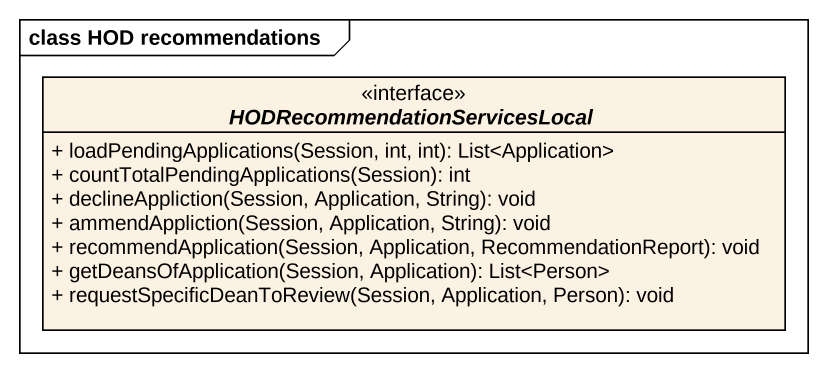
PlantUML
@startuml
mainframe class HOD recommendations
hide circle
hide empty members
skinparam classAttributeIconSize 0
interface "HODRecommendationServicesLocal" as HODRecommendationServicesLoc <<interface>> {
  + loadPendingApplications(Session, int, int): List<Application>
  + countTotalPendingApplications(Session): int
  + declineAppliction(Session, Application, String): void
  + ammendAppliction(Session, Application, String): void
  + recommendApplication(Session, Application, RecommendationReport): void
  + getDeansOfApplication(Session, Application): List<Person>
  + requestSpecificDeanToReview(Session, Application, Person): void
}
@enduml
